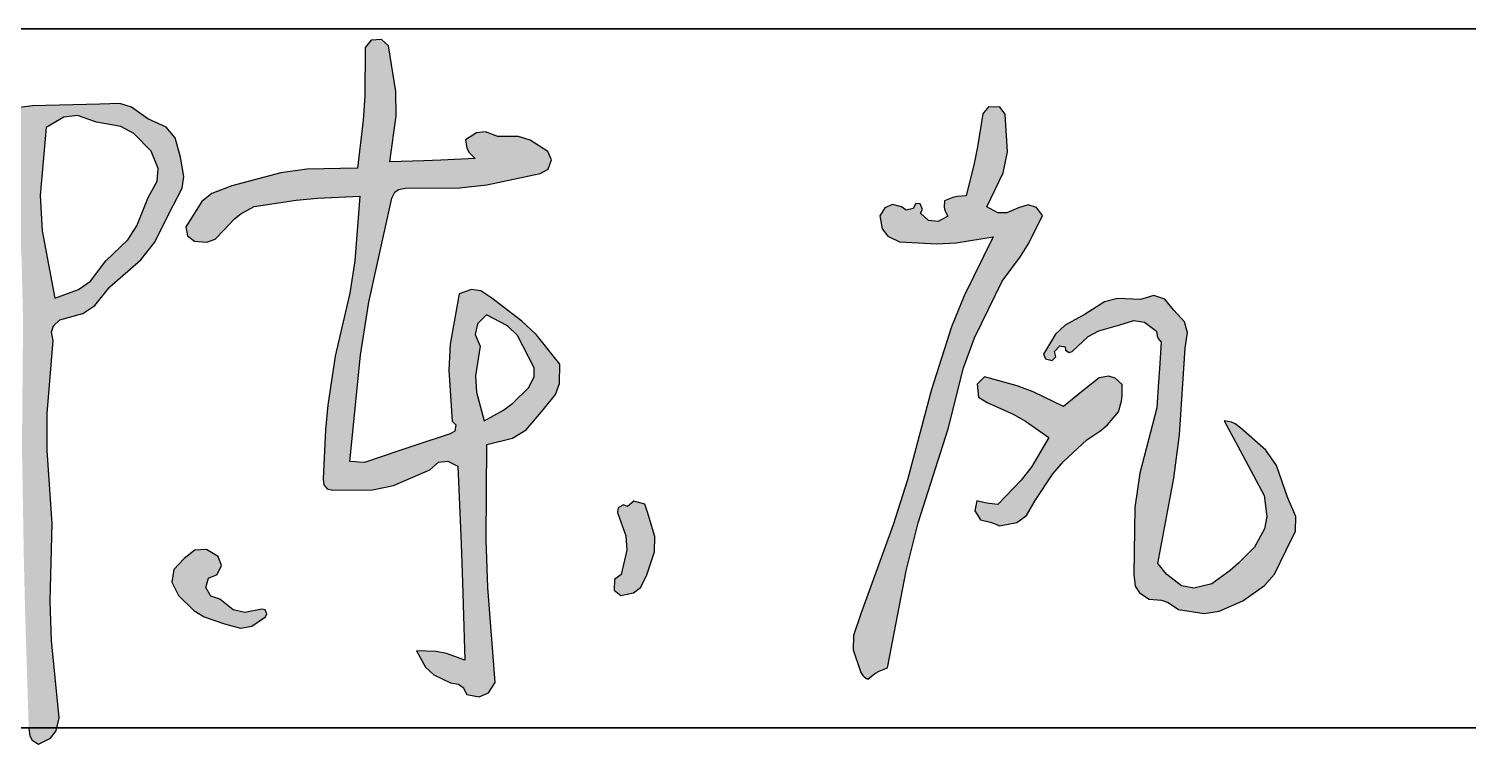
# Model space of a CAD drawing. Header units: millimetres. Extents: x 708158 to 1984082, y -168213 to -53.
# Drawn here: x 956051 to 957905, y -88371 to -87450 of the extents above; entities that cross this region are included whole.
import ezdxf

# ---------------------------------------------------------------- set-up
doc = ezdxf.new("R2010")
doc.units = ezdxf.units.MM
doc.header["$LTSCALE"] = 1000
doc.layers.get('0').update_dxf_attribs({"color": 8})
doc.layers.add('A-ANNO-TEXT', color=7, linetype='Continuous')
doc.layers.add('图框', color=4, linetype='Continuous', lineweight=35)

# ---------------------------------------------------------------- blocks, each defined once
blk = doc.blocks.new('陈岚')
h = blk.add_hatch(color=256)
h.paths.add_polyline_path([(-3.9758, 1.1154), (-3.9257, 1.2335), (-3.919, 1.3099), (-3.9481, 1.4349), (-3.9908, 1.5594), (-4.0541, 1.6246), (-4.1773, 1.6711), (-4.2887, 1.7407), (-4.3659, 1.7591), (-4.4968, 1.7475), (-4.9365, 1.7089), (-5.1578, 1.6664), (-5.5804, 1.5391), (-5.6455, 1.5039), (-5.6767, 1.4826), (-5.7332, 1.4349), (-5.7447, 1.3683), (-5.7503, 1.3349), (-5.761, 1.2682), (-5.6917, 1.2573), (-5.6317, 1.2973), (-5.6151, 1.3654), (-5.457, 1.448), (-5.3677, 1.4773), (-5.1914, 1.5044), (-5.1316, 1.5172), (-5.0983, 1.5172), (-5.0386, 1.5044), (-4.9436, 0.6957), (-4.9088, 0.2892), (-4.8649, -0.5239), (-4.8063, -1.2578), (-4.7743, -1.6246), (-4.7052, -2.3576), (-4.6961, -2.4046), (-4.6772, -2.4311), (-4.6357, -2.4549), (-4.5596, -2.411), (-4.5249, -2.361), (-4.5107, -2.2743), (-4.5917, -1.7726), (-4.6169, -1.5179), (-4.6357, -1.0101), (-4.6997, -0.5357), (-4.7138, -0.294), (-4.7052, 0.1846), (-4.7183, 0.2404), (-4.7083, 0.2805), (-4.6704, 0.3235), (-4.5222, 0.3742), (-4.4471, 0.4309), (-4.3579, 0.5597), (-4.1648, 0.748), (-4.0825, 0.8677)])
h.paths.add_polyline_path([(-4.8484, 1.1266), (-4.8371, 1.5738), (-4.7279, 1.6487), (-4.6386, 1.6639), (-4.5107, 1.6294), (-4.3502, 1.6101), (-4.2629, 1.5706), (-4.1425, 1.4627), (-4.0901, 1.3523), (-4.0901, 1.2675), (-4.1425, 1.1571), (-4.2048, 0.9679), (-4.2592, 0.8743), (-4.3926, 0.7264), (-4.4857, 0.5893), (-4.5599, 0.528), (-4.7121, 0.4625), (-4.8225, 0.896)], flags=16)
h.paths.add_polyline_path([(-2.5345, 1.2941), (-2.5108, 1.3138), (-2.4686, 1.3238), (-2.114, 1.348), (-1.9351, 1.3792), (-1.5934, 1.4766), (-1.5412, 1.5076), (-1.5238, 1.5686), (-1.5517, 1.6224), (-1.6709, 1.6895), (-1.7485, 1.7073), (-1.8851, 1.6989), (-1.9657, 1.7242), (-2.0254, 1.7142), (-2.0935, 1.6641), (-2.0813, 1.6107), (-2.0648, 1.5826), (-2.024, 1.546), (-2.2462, 1.5227), (-2.3573, 1.5116), (-2.5797, 1.4905), (-2.5571, 1.7933), (-2.5687, 1.9513), (-2.6353, 2.2476), (-2.6843, 2.285), (-2.7509, 2.276), (-2.7881, 2.2267), (-2.7694, 1.9106), (-2.7694, 1.7511), (-2.7881, 1.4349), (-3.1188, 1.4076), (-3.286, 1.3733), (-3.6008, 1.2682), (-3.7282, 1.2111), (-3.7902, 1.1542), (-3.8578, 1.032), (-3.8854, 0.9819), (-3.8711, 0.9243), (-3.823, 0.8931), (-3.741, 0.8911), (-3.689, 0.9142), (-3.6355, 0.9765), (-3.5713, 1.0536), (-3.5321, 1.0884), (-3.4479, 1.1432), (-3.1753, 1.2004), (-3.0371, 1.2227), (-2.7603, 1.2543), (-2.7664, 0.8302), (-2.7861, 0.6166), (-2.8575, 0.1985), (-2.8835, -0.1229), (-2.8891, -0.2848), (-2.8853, -0.6072), (-2.8786, -0.6459), (-2.8546, -0.67), (-2.8159, -0.6767), (-2.557, -0.6576), (-2.4223, -0.6201), (-2.1907, -0.503), (-2.139, -0.4508), (-2.0776, -0.4389), (-2.0101, -0.4683), (-1.956, -0.9736), (-1.931, -1.2264), (-1.8851, -1.7325), (-2.0084, -1.6949), (-2.0758, -1.6861), (-2.2046, -1.6908), (-2.1382, -1.7936), (-2.0821, -1.8399), (-1.9684, -1.8853), (-1.9163, -1.8909), (-1.8852, -1.9104), (-1.8573, -1.9548), (-1.7771, -1.9645), (-1.717, -1.9344), (-1.6767, -1.8645), (-1.7641, -1.248), (-1.7948, -0.9371), (-1.8295, -0.3155), (-1.664, -0.2636), (-1.5796, -0.204), (-1.4753, -0.0654), (-1.402, 0.0389), (-1.3801, 0.1128), (-1.385, 0.2402), (-1.5536, 0.4225), (-1.6507, 0.5053), (-1.8573, 0.6431), (-1.9323, 0.6858), (-1.9928, 0.6897), (-2.0726, 0.6569), (-2.1098, 0.3256), (-2.1084, 0.1541), (-2.0657, -0.1766), (-2.0409, -0.199), (-2.0445, -0.2419), (-2.0726, -0.2599), (-2.2922, -0.3486), (-2.402, -0.3931), (-2.6214, -0.4822), (-2.6603, -0.4822), (-2.6797, -0.4822), (-2.7186, -0.4822), (-2.6922, 0.2151), (-2.6586, 0.5647), (-2.5519, 1.2543)])
h.paths.add_polyline_path([(-1.941, 0.4691), (-1.8851, 0.5319), (-1.7429, 0.4689), (-1.6738, 0.408), (-1.5934, 0.2749), (-1.5522, 0.2054), (-1.5482, 0.148), (-1.5795, 0.0735), (-1.6771, -0.0349), (-1.7346, -0.0838), (-1.8573, -0.1627), (-1.9195, 0.0229), (-1.9315, 0.1287), (-1.9129, 0.3235), (-1.9503, 0.3988)], flags=16)
h.paths.add_polyline_path([(-3.5938, -1.3018), (-3.5373, -1.2753), (-3.5137, -1.2134), (-3.5382, -1.156), (-3.6178, -1.1148), (-3.6935, -1.1242), (-3.7605, -1.1837), (-3.8228, -1.2589), (-3.8299, -1.3422), (-3.7813, -1.4269), (-3.6744, -1.5198), (-3.6056, -1.5565), (-3.4688, -1.5936), (-3.3625, -1.6155), (-3.29, -1.5983), (-3.2048, -1.5311), (-3.1964, -1.5103), (-3.2105, -1.4857), (-3.2326, -1.4824), (-3.3417, -1.5113), (-3.4177, -1.498), (-3.5105, -1.4338), (-3.571, -1.4185), (-3.606, -1.3631)], flags=17)
h.paths.add_polyline_path([(-0.6955, -0.8473), (-0.7529, -0.6906), (-0.7734, -0.6407), (-0.846, -0.6254), (-0.8849, -0.6628), (-0.9131, -0.6525), (-0.9461, -0.6744), (-0.9474, -0.7045), (-0.8834, -0.8536), (-0.8721, -0.9472), (-0.8987, -1.1073), (-0.9406, -1.144), (-0.9371, -1.214), (-0.8918, -1.2463), (-0.8104, -1.223), (-0.7664, -1.1847), (-0.732, -1.1073), (-0.6906, -0.9457)])
h.paths.add_polyline_path([(1.706, 1.4071), (1.6638, 1.4579), (1.6079, 1.4725), (1.5463, 1.4488), (1.4725, 1.4098), (1.414, 1.4079), (1.3379, 1.4418), (1.4324, 1.6698), (1.4513, 1.8082), (1.4212, 2.0531), (1.3832, 2.0975), (1.3089, 2.0939), (1.2754, 2.0462), (1.2541, 1.8283), (1.2388, 1.7196), (1.199, 1.5044), (1.1413, 1.4978), (1.1118, 1.4889), (1.06, 1.4627), (1.0603, 1.4222), (1.0667, 1.3999), (1.0878, 1.3654), (1.0278, 1.3252), (0.964, 1.3277), (0.9072, 1.3724), (0.9203, 1.3978), (0.901, 1.4326), (0.8725, 1.4349), (0.8588, 1.3997), (0.8133, 1.3856), (0.7822, 1.4071), (0.7208, 1.4168), (0.6723, 1.3926), (0.6433, 1.3377), (0.6635, 1.2554), (0.7036, 1.2093), (0.7822, 1.1779), (1.0283, 1.1802), (1.1531, 1.1944), (1.3934, 1.2474), (1.2264, 0.8506), (1.1575, 0.644), (1.0531, 0.2263), (0.9315, -0.3741), (0.8576, -0.6724), (0.6849, -1.2602), (0.6431, -1.4102), (0.6481, -1.5044), (0.7058, -1.6491), (0.722, -1.669), (0.7323, -1.6779), (0.7544, -1.6908), (0.7988, -1.6503), (0.825, -1.6329), (0.8794, -1.6075), (0.9603, -0.9679), (1.0205, -0.6488), (1.1781, -0.0238), (1.2529, 0.3808), (1.3125, 0.5824), (1.4698, 0.9626), (1.5798, 1.1312), (1.6278, 1.2216)])
h.paths.add_polyline_path([(2.216, 0.0692), (2.2825, 0.1568), (2.2979, 0.2276), (2.3008, 0.2651), (2.2964, 0.3374), (2.2471, 0.3761), (2.2048, 0.3857), (2.1436, 0.3722), (2.0546, 0.2917), (2.0101, 0.2514), (1.9213, 0.1707), (1.7169, 0.2538), (1.6096, 0.2863), (1.3934, 0.3305), (1.3476, 0.2808), (1.3618, 0.1959), (1.4212, 0.1638), (1.5947, 0.099), (1.6794, 0.058), (1.838, -0.0377), (1.7382, -0.2341), (1.6753, -0.3284), (1.5324, -0.4961), (1.4766, -0.4939), (1.4486, -0.4911), (1.3934, -0.4822), (1.3843, -0.5471), (1.426, -0.6037), (1.4907, -0.6142), (1.5157, -0.6225), (1.5282, -0.6267), (1.5532, -0.635), (1.6643, -0.6069), (1.7253, -0.5574), (1.7755, -0.4544), (1.8797, -0.274), (1.944, -0.1883), (2.088, -0.0377), (2.1757, 0.0289)])
h.paths.add_polyline_path([(2.602, 0.8445), (2.54, 0.912), (2.4663, 0.9304), (2.3798, 0.9001), (2.2304, 0.8969), (2.1469, 0.8691), (2.0255, 0.782), (1.8979, 0.7006), (1.8398, 0.6377), (1.7685, 0.5041), (1.7832, 0.4737), (1.8281, 0.4662), (1.8519, 0.4902), (1.8406, 0.524), (1.872, 0.5633), (1.9074, 0.5597), (1.9107, 0.5375), (1.9353, 0.5235), (1.9561, 0.5319), (2.0537, 0.6358), (2.1202, 0.6791), (2.2547, 0.7264), (2.3464, 0.7607), (2.4163, 0.7527), (2.4979, 0.6986), (2.5052, 0.6684), (2.5128, 0.6531), (2.5326, 0.6292), (2.5326, 0.4569), (2.5326, 0.3708), (2.5326, 0.1985), (2.4464, -0.2332), (2.4293, -0.4592), (2.4492, -0.899), (2.4635, -0.9732), (2.4941, -1.0154), (2.5604, -1.0518), (2.6413, -1.0537), (2.6852, -1.0662), (2.7549, -1.1073), (2.9242, -1.1227), (3.0212, -1.1033), (3.1716, -1.024), (3.3087, -0.916), (3.3682, -0.8377), (3.4356, -0.6767), (3.4884, -0.5481), (3.4846, -0.4533), (3.4217, -0.3294), (3.3364, -0.1289), (3.261, -0.0315), (3.0883, 0.1013), (3.0491, 0.1281), (3.0243, 0.1374), (2.9771, 0.1429), (3.0942, -0.0458), (3.1525, -0.1402), (3.2689, -0.3294), (3.2954, -0.464), (3.2854, -0.5455), (3.2272, -0.6697), (3.1297, -0.7802), (3.0763, -0.8322), (2.9632, -0.9267), (2.8481, -0.9628), (2.7654, -0.9513), (2.6646, -0.8851), (2.6393, -0.8575), (2.6268, -0.8436), (2.602, -0.8156), (2.6719, -0.252), (2.69, 0.0334), (2.6923, 0.6014), (2.7019, 0.7047), (2.6767, 0.7725)])
for p, q in [((-2.7509, 2.276), (-2.7881, 2.2267)), ((-2.6843, 2.285), (-2.7509, 2.276)), ((-2.6353, 2.2476), (-2.6843, 2.285)), ((-2.7881, 2.2267), (-2.7694, 1.9106)), ((-2.5687, 1.9513), (-2.6353, 2.2476)), ((1.3089, 2.0939), (1.2754, 2.0462)), ((1.3832, 2.0975), (1.3089, 2.0939)), ((1.4212, 2.0531), (1.3832, 2.0975)), ((1.2754, 2.0462), (1.2541, 1.8283)), ((1.4513, 1.8082), (1.4212, 2.0531)), ((-2.7694, 1.9106), (-2.7694, 1.7511)), ((-2.5571, 1.7933), (-2.5687, 1.9513)), ((-2.5797, 1.4905), (-2.5571, 1.7933)), ((1.2541, 1.8283), (1.2388, 1.7196)), ((1.4324, 1.6698), (1.4513, 1.8082)), ((-4.9365, 1.7089), (-5.1578, 1.6664)), ((-4.4968, 1.7475), (-4.9365, 1.7089)), ((-4.3659, 1.7591), (-4.4968, 1.7475)), ((-4.2887, 1.7407), (-4.3659, 1.7591)), ((-4.1773, 1.6711), (-4.2887, 1.7407)), ((-2.7694, 1.7511), (-2.7881, 1.4349)), ((-2.0254, 1.7142), (-2.0935, 1.6641)), ((-1.9657, 1.7242), (-2.0254, 1.7142)), ((-1.8851, 1.6989), (-1.9657, 1.7242)), ((-1.7485, 1.7073), (-1.8851, 1.6989)), ((-1.6709, 1.6895), (-1.7485, 1.7073)), ((1.2388, 1.7196), (1.199, 1.5044)), ((-4.7279, 1.6487), (-4.8371, 1.5738)), ((-4.6386, 1.6639), (-4.7279, 1.6487)), ((-4.5107, 1.6294), (-4.6386, 1.6639)), ((-4.3502, 1.6101), (-4.5107, 1.6294)), ((-4.2629, 1.5706), (-4.3502, 1.6101)), ((-4.0541, 1.6246), (-4.1773, 1.6711)), ((-3.9908, 1.5594), (-4.0541, 1.6246)), ((-2.0935, 1.6641), (-2.0813, 1.6107)), ((-2.0813, 1.6107), (-2.0648, 1.5826)), ((-1.5517, 1.6224), (-1.6709, 1.6895)), ((-1.5238, 1.5686), (-1.5517, 1.6224)), ((1.3379, 1.4418), (1.4324, 1.6698)), ((-4.8371, 1.5738), (-4.8484, 1.1266)), ((-4.1425, 1.4627), (-4.2629, 1.5706)), ((-3.9481, 1.4349), (-3.9908, 1.5594)), ((-2.3573, 1.5116), (-2.5797, 1.4905)), ((-2.2462, 1.5227), (-2.3573, 1.5116)), ((-2.024, 1.546), (-2.2462, 1.5227)), ((-2.0648, 1.5826), (-2.024, 1.546)), ((-1.5934, 1.4766), (-1.5412, 1.5076)), ((-1.5412, 1.5076), (-1.5238, 1.5686)), ((-4.0901, 1.3523), (-4.1425, 1.4627)), ((-3.919, 1.3099), (-3.9481, 1.4349)), ((-2.7881, 1.4349), (-3.1188, 1.4076)), ((-1.9351, 1.3792), (-1.5934, 1.4766)), ((0.7208, 1.4168), (0.6723, 1.3926)), ((0.7822, 1.4071), (0.7208, 1.4168)), ((0.8725, 1.4349), (0.8588, 1.3997)), ((0.901, 1.4326), (0.8725, 1.4349)), ((0.9203, 1.3978), (0.901, 1.4326)), ((1.1118, 1.4889), (1.06, 1.4627)), ((1.06, 1.4627), (1.0603, 1.4222)), ((1.0603, 1.4222), (1.0667, 1.3999)), ((1.1413, 1.4978), (1.1118, 1.4889)), ((1.199, 1.5044), (1.1413, 1.4978)), ((1.414, 1.4079), (1.3379, 1.4418)), ((1.5463, 1.4488), (1.4725, 1.4098)), ((1.6079, 1.4725), (1.5463, 1.4488)), ((1.6638, 1.4579), (1.6079, 1.4725)), ((1.706, 1.4071), (1.6638, 1.4579)), ((-4.0901, 1.2675), (-4.0901, 1.3523)), ((-3.286, 1.3733), (-3.6008, 1.2682)), ((-3.1188, 1.4076), (-3.286, 1.3733)), ((-2.5108, 1.3138), (-2.4686, 1.3238)), ((-2.4686, 1.3238), (-2.114, 1.348)), ((-2.114, 1.348), (-1.9351, 1.3792)), ((0.6723, 1.3926), (0.6433, 1.3377)), ((0.6433, 1.3377), (0.6635, 1.2554)), ((0.8133, 1.3856), (0.7822, 1.4071)), ((0.8588, 1.3997), (0.8133, 1.3856)), ((0.9072, 1.3724), (0.9203, 1.3978)), ((0.964, 1.3277), (0.9072, 1.3724)), ((1.0278, 1.3252), (0.964, 1.3277)), ((1.0878, 1.3654), (1.0278, 1.3252)), ((1.0667, 1.3999), (1.0878, 1.3654)), ((1.4725, 1.4098), (1.414, 1.4079)), ((1.6278, 1.2216), (1.706, 1.4071)), ((-4.1425, 1.1571), (-4.0901, 1.2675)), ((-3.9758, 1.1154), (-3.9257, 1.2335)), ((-3.9257, 1.2335), (-3.919, 1.3099)), ((-3.6008, 1.2682), (-3.7282, 1.2111)), ((-3.0371, 1.2227), (-2.7603, 1.2543)), ((-2.7603, 1.2543), (-2.7664, 0.8302)), ((-2.6586, 0.5647), (-2.5519, 1.2543)), ((-2.5519, 1.2543), (-2.5345, 1.2941)), ((-2.5345, 1.2941), (-2.5108, 1.3138)), ((0.6635, 1.2554), (0.7036, 1.2093)), ((1.1531, 1.1944), (1.3934, 1.2474)), ((1.3934, 1.2474), (1.2264, 0.8506)), ((-4.2048, 0.9679), (-4.1425, 1.1571)), ((-3.7902, 1.1542), (-3.8578, 1.032)), ((-3.7282, 1.2111), (-3.7902, 1.1542)), ((-3.5321, 1.0884), (-3.4479, 1.1432)), ((-3.4479, 1.1432), (-3.1753, 1.2004)), ((-3.1753, 1.2004), (-3.0371, 1.2227)), ((0.7036, 1.2093), (0.7822, 1.1779)), ((0.7822, 1.1779), (1.0283, 1.1802)), ((1.0283, 1.1802), (1.1531, 1.1944)), ((1.4698, 0.9626), (1.5798, 1.1312)), ((1.5798, 1.1312), (1.6278, 1.2216)), ((-4.8484, 1.1266), (-4.8225, 0.896)), ((-4.0825, 0.8677), (-3.9758, 1.1154)), ((-3.6355, 0.9765), (-3.5713, 1.0536)), ((-3.5713, 1.0536), (-3.5321, 1.0884)), ((-4.2592, 0.8743), (-4.2048, 0.9679)), ((-3.8578, 1.032), (-3.8854, 0.9819)), ((-3.8854, 0.9819), (-3.8711, 0.9243)), ((-3.689, 0.9142), (-3.6355, 0.9765)), ((1.3125, 0.5824), (1.4698, 0.9626)), ((-4.8225, 0.896), (-4.7121, 0.4625)), ((-4.3926, 0.7264), (-4.2592, 0.8743)), ((-4.1648, 0.748), (-4.0825, 0.8677)), ((-3.8711, 0.9243), (-3.823, 0.8931)), ((-3.823, 0.8931), (-3.741, 0.8911)), ((-3.741, 0.8911), (-3.689, 0.9142)), ((1.2264, 0.8506), (1.1575, 0.644)), ((2.1469, 0.8691), (2.0255, 0.782)), ((2.2304, 0.8969), (2.1469, 0.8691)), ((2.3798, 0.9001), (2.2304, 0.8969)), ((2.4663, 0.9304), (2.3798, 0.9001)), ((2.54, 0.912), (2.4663, 0.9304)), ((2.602, 0.8445), (2.54, 0.912)), ((-2.7664, 0.8302), (-2.7861, 0.6166)), ((2.0255, 0.782), (1.8979, 0.7006)), ((2.2547, 0.7264), (2.3464, 0.7607)), ((2.3464, 0.7607), (2.4163, 0.7527)), ((2.6767, 0.7725), (2.602, 0.8445)), ((2.7019, 0.7047), (2.6767, 0.7725)), ((-4.4857, 0.5893), (-4.3926, 0.7264)), ((-4.3579, 0.5597), (-4.1648, 0.748)), ((-1.9928, 0.6897), (-2.0726, 0.6569)), ((-1.9323, 0.6858), (-1.9928, 0.6897)), ((-1.8573, 0.6431), (-1.9323, 0.6858)), ((1.8979, 0.7006), (1.8398, 0.6377)), ((2.0537, 0.6358), (2.1202, 0.6791)), ((2.1202, 0.6791), (2.2547, 0.7264)), ((2.4163, 0.7527), (2.4979, 0.6986)), ((2.4979, 0.6986), (2.5052, 0.6684)), ((2.5052, 0.6684), (2.5128, 0.6531)), ((2.6923, 0.6014), (2.7019, 0.7047)), ((-4.5599, 0.528), (-4.4857, 0.5893)), ((-2.7861, 0.6166), (-2.8575, 0.1985)), ((-2.0726, 0.6569), (-2.1098, 0.3256)), ((-1.6507, 0.5053), (-1.8573, 0.6431)), ((1.1575, 0.644), (1.0531, 0.2263)), ((1.2529, 0.3808), (1.3125, 0.5824)), ((1.8398, 0.6377), (1.7685, 0.5041)), ((1.9561, 0.5319), (2.0537, 0.6358)), ((2.5128, 0.6531), (2.5326, 0.6292)), ((2.5326, 0.6292), (2.5326, 0.4569)), ((2.69, 0.0334), (2.6923, 0.6014)), ((-4.7121, 0.4625), (-4.5599, 0.528)), ((-4.4471, 0.4309), (-4.3579, 0.5597)), ((-2.6922, 0.2151), (-2.6586, 0.5647)), ((-1.8851, 0.5319), (-1.941, 0.4691)), ((-1.7429, 0.4689), (-1.8851, 0.5319)), ((-1.5536, 0.4225), (-1.6507, 0.5053)), ((1.7685, 0.5041), (1.7832, 0.4737)), ((1.7832, 0.4737), (1.8281, 0.4662)), ((1.8281, 0.4662), (1.8519, 0.4902)), ((1.8406, 0.524), (1.872, 0.5633)), ((1.8519, 0.4902), (1.8406, 0.524)), ((1.872, 0.5633), (1.9074, 0.5597)), ((1.9074, 0.5597), (1.9107, 0.5375)), ((1.9107, 0.5375), (1.9353, 0.5235)), ((1.9353, 0.5235), (1.9561, 0.5319)), ((-4.5222, 0.3742), (-4.4471, 0.4309)), ((-1.941, 0.4691), (-1.9503, 0.3988)), ((-1.9503, 0.3988), (-1.9129, 0.3235)), ((-1.6738, 0.408), (-1.7429, 0.4689)), ((-1.5934, 0.2749), (-1.6738, 0.408)), ((-1.385, 0.2402), (-1.5536, 0.4225)), ((1.1781, -0.0238), (1.2529, 0.3808)), ((2.2048, 0.3857), (2.1436, 0.3722)), ((2.2471, 0.3761), (2.2048, 0.3857)), ((2.5326, 0.4569), (2.5326, 0.3708)), ((-4.7083, 0.2805), (-4.6704, 0.3235)), ((-4.6704, 0.3235), (-4.5222, 0.3742)), ((-2.1098, 0.3256), (-2.1084, 0.1541)), ((-1.9129, 0.3235), (-1.9315, 0.1287)), ((1.3934, 0.3305), (1.3476, 0.2808)), ((1.6096, 0.2863), (1.3934, 0.3305)), ((1.7169, 0.2538), (1.6096, 0.2863)), ((2.0546, 0.2917), (2.0101, 0.2514)), ((2.1436, 0.3722), (2.0546, 0.2917)), ((2.2964, 0.3374), (2.2471, 0.3761)), ((2.3008, 0.2651), (2.2964, 0.3374)), ((2.5326, 0.3708), (2.5326, 0.1985)), ((-4.7183, 0.2404), (-4.7083, 0.2805)), ((-4.7052, 0.1846), (-4.7183, 0.2404)), ((-2.8575, 0.1985), (-2.8835, -0.1229)), ((-2.7186, -0.4822), (-2.6922, 0.2151)), ((-1.5522, 0.2054), (-1.5934, 0.2749)), ((-1.5482, 0.148), (-1.5522, 0.2054)), ((-1.3801, 0.1128), (-1.385, 0.2402)), ((1.0531, 0.2263), (0.9315, -0.3741)), ((1.3476, 0.2808), (1.3618, 0.1959)), ((1.3618, 0.1959), (1.4212, 0.1638)), ((1.9213, 0.1707), (1.7169, 0.2538)), ((2.0101, 0.2514), (1.9213, 0.1707)), ((2.2825, 0.1568), (2.2979, 0.2276)), ((2.2979, 0.2276), (2.3008, 0.2651)), ((2.5326, 0.1985), (2.4464, -0.2332)), ((-4.7138, -0.294), (-4.7052, 0.1846)), ((-2.1084, 0.1541), (-2.0657, -0.1766)), ((-1.9315, 0.1287), (-1.9195, 0.0229)), ((-1.5795, 0.0735), (-1.5482, 0.148)), ((-1.402, 0.0389), (-1.3801, 0.1128)), ((1.4212, 0.1638), (1.5947, 0.099)), ((1.5947, 0.099), (1.6794, 0.058)), ((2.216, 0.0692), (2.2825, 0.1568)), ((3.0243, 0.1374), (2.9771, 0.1429)), ((2.9771, 0.1429), (3.0942, -0.0458)), ((3.0491, 0.1281), (3.0243, 0.1374)), ((3.0883, 0.1013), (3.0491, 0.1281)), ((3.261, -0.0315), (3.0883, 0.1013)), ((-1.9195, 0.0229), (-1.8573, -0.1627)), ((-1.6771, -0.0349), (-1.5795, 0.0735)), ((-1.4753, -0.0654), (-1.402, 0.0389)), ((1.6794, 0.058), (1.838, -0.0377)), ((2.088, -0.0377), (2.1757, 0.0289)), ((2.1757, 0.0289), (2.216, 0.0692)), ((2.6719, -0.252), (2.69, 0.0334)), ((-1.8573, -0.1627), (-1.7346, -0.0838)), ((-1.7346, -0.0838), (-1.6771, -0.0349)), ((-1.5796, -0.204), (-1.4753, -0.0654)), ((1.0205, -0.6488), (1.1781, -0.0238)), ((1.838, -0.0377), (1.7382, -0.2341)), ((1.944, -0.1883), (2.088, -0.0377)), ((3.0942, -0.0458), (3.1525, -0.1402)), ((3.3364, -0.1289), (3.261, -0.0315)), ((-2.8835, -0.1229), (-2.8891, -0.2848)), ((-2.0657, -0.1766), (-2.0409, -0.199)), ((1.8797, -0.274), (1.944, -0.1883)), ((3.1525, -0.1402), (3.2689, -0.3294)), ((3.4217, -0.3294), (3.3364, -0.1289)), ((-2.0726, -0.2599), (-2.2922, -0.3486)), ((-2.0445, -0.2419), (-2.0726, -0.2599)), ((-2.0409, -0.199), (-2.0445, -0.2419)), ((-1.8295, -0.3155), (-1.664, -0.2636)), ((-1.664, -0.2636), (-1.5796, -0.204)), ((1.7382, -0.2341), (1.6753, -0.3284)), ((1.7755, -0.4544), (1.8797, -0.274)), ((2.4464, -0.2332), (2.4293, -0.4592)), ((2.602, -0.8156), (2.6719, -0.252)), ((-4.6997, -0.5357), (-4.7138, -0.294)), ((-2.8891, -0.2848), (-2.8853, -0.6072)), ((-2.2922, -0.3486), (-2.402, -0.3931)), ((-1.7948, -0.9371), (-1.8295, -0.3155)), ((0.9315, -0.3741), (0.8576, -0.6724)), ((1.6753, -0.3284), (1.5324, -0.4961)), ((3.2689, -0.3294), (3.2954, -0.464)), ((3.4846, -0.4533), (3.4217, -0.3294)), ((-2.402, -0.3931), (-2.6214, -0.4822)), ((-2.1907, -0.503), (-2.139, -0.4508)), ((-2.139, -0.4508), (-2.0776, -0.4389)), ((-2.0776, -0.4389), (-2.0101, -0.4683)), ((-2.0101, -0.4683), (-1.956, -0.9736)), ((1.7253, -0.5574), (1.7755, -0.4544)), ((2.4293, -0.4592), (2.4492, -0.899)), ((3.2954, -0.464), (3.2854, -0.5455)), ((3.4884, -0.5481), (3.4846, -0.4533)), ((-4.6357, -1.0101), (-4.6997, -0.5357)), ((-2.6797, -0.4822), (-2.7186, -0.4822)), ((-2.6603, -0.4822), (-2.6797, -0.4822)), ((-2.6214, -0.4822), (-2.6603, -0.4822)), ((-2.4223, -0.6201), (-2.1907, -0.503)), ((1.3934, -0.4822), (1.3843, -0.5471)), ((1.3843, -0.5471), (1.426, -0.6037)), ((1.4486, -0.4911), (1.3934, -0.4822)), ((1.4766, -0.4939), (1.4486, -0.4911)), ((1.5324, -0.4961), (1.4766, -0.4939)), ((1.6643, -0.6069), (1.7253, -0.5574)), ((3.2854, -0.5455), (3.2272, -0.6697)), ((3.4356, -0.6767), (3.4884, -0.5481)), ((-2.8853, -0.6072), (-2.8786, -0.6459)), ((-2.8786, -0.6459), (-2.8546, -0.67)), ((-2.8159, -0.6767), (-2.557, -0.6576)), ((-2.557, -0.6576), (-2.4223, -0.6201)), ((-0.9131, -0.6525), (-0.9461, -0.6744)), ((-0.8849, -0.6628), (-0.9131, -0.6525)), ((-0.846, -0.6254), (-0.8849, -0.6628)), ((-0.7734, -0.6407), (-0.846, -0.6254)), ((-0.7529, -0.6906), (-0.7734, -0.6407)), ((0.9603, -0.9679), (1.0205, -0.6488)), ((1.426, -0.6037), (1.4907, -0.6142)), ((1.4907, -0.6142), (1.5157, -0.6225)), ((1.5157, -0.6225), (1.5282, -0.6267)), ((1.5282, -0.6267), (1.5532, -0.635)), ((1.5532, -0.635), (1.6643, -0.6069)), ((-2.8546, -0.67), (-2.8159, -0.6767)), ((-0.9461, -0.6744), (-0.9474, -0.7045)), ((-0.9474, -0.7045), (-0.8834, -0.8536)), ((-0.6955, -0.8473), (-0.7529, -0.6906)), ((0.8576, -0.6724), (0.6849, -1.2602)), ((3.2272, -0.6697), (3.1297, -0.7802)), ((3.3682, -0.8377), (3.4356, -0.6767)), ((-0.6906, -0.9457), (-0.6955, -0.8473)), ((2.6268, -0.8436), (2.602, -0.8156)), ((2.6393, -0.8575), (2.6268, -0.8436)), ((3.0763, -0.8322), (2.9632, -0.9267)), ((3.1297, -0.7802), (3.0763, -0.8322)), ((3.3087, -0.916), (3.3682, -0.8377)), ((-1.7641, -1.248), (-1.7948, -0.9371)), ((-0.8834, -0.8536), (-0.8721, -0.9472)), ((2.4492, -0.899), (2.4635, -0.9732)), ((2.6646, -0.8851), (2.6393, -0.8575)), ((2.7654, -0.9513), (2.6646, -0.8851)), ((2.9632, -0.9267), (2.8481, -0.9628)), ((3.1716, -1.024), (3.3087, -0.916)), ((-4.6169, -1.5179), (-4.6357, -1.0101)), ((-1.956, -0.9736), (-1.931, -1.2264)), ((-0.8721, -0.9472), (-0.8987, -1.1073)), ((-0.732, -1.1073), (-0.6906, -0.9457)), ((0.8794, -1.6075), (0.9603, -0.9679)), ((2.4635, -0.9732), (2.4941, -1.0154)), ((2.4941, -1.0154), (2.5604, -1.0518)), ((2.8481, -0.9628), (2.7654, -0.9513)), ((3.0212, -1.1033), (3.1716, -1.024)), ((-3.6935, -1.1242), (-3.7605, -1.1837)), ((-3.6178, -1.1148), (-3.6935, -1.1242)), ((-3.5382, -1.156), (-3.6178, -1.1148)), ((-0.8987, -1.1073), (-0.9406, -1.144)), ((-0.7664, -1.1847), (-0.732, -1.1073)), ((2.5604, -1.0518), (2.6413, -1.0537)), ((2.6413, -1.0537), (2.6852, -1.0662)), ((2.6852, -1.0662), (2.7549, -1.1073)), ((2.7549, -1.1073), (2.9242, -1.1227)), ((2.9242, -1.1227), (3.0212, -1.1033)), ((-3.7605, -1.1837), (-3.8228, -1.2589)), ((-3.5137, -1.2134), (-3.5382, -1.156)), ((-3.5373, -1.2753), (-3.5137, -1.2134)), ((-0.9406, -1.144), (-0.9371, -1.214)), ((-0.9371, -1.214), (-0.8918, -1.2463)), ((-0.8918, -1.2463), (-0.8104, -1.223)), ((-0.8104, -1.223), (-0.7664, -1.1847)), ((-3.8228, -1.2589), (-3.8299, -1.3422)), ((-3.606, -1.3631), (-3.5938, -1.3018)), ((-3.5938, -1.3018), (-3.5373, -1.2753)), ((-1.931, -1.2264), (-1.8851, -1.7325)), ((-1.6767, -1.8645), (-1.7641, -1.248)), ((0.6849, -1.2602), (0.6431, -1.4102)), ((-3.8299, -1.3422), (-3.7813, -1.4269)), ((-3.571, -1.4185), (-3.606, -1.3631)), ((0.6431, -1.4102), (0.6481, -1.5044)), ((-3.7813, -1.4269), (-3.6744, -1.5198)), ((-3.5105, -1.4338), (-3.571, -1.4185)), ((-3.4177, -1.498), (-3.5105, -1.4338)), ((-3.3417, -1.5113), (-3.4177, -1.498)), ((-3.2326, -1.4824), (-3.3417, -1.5113)), ((-3.2105, -1.4857), (-3.2326, -1.4824)), ((-3.1964, -1.5103), (-3.2105, -1.4857)), ((0.6481, -1.5044), (0.7058, -1.6491)), ((-4.5917, -1.7726), (-4.6169, -1.5179)), ((-3.6744, -1.5198), (-3.6056, -1.5565)), ((-3.6056, -1.5565), (-3.4688, -1.5936)), ((-3.4688, -1.5936), (-3.3625, -1.6155)), ((-3.3625, -1.6155), (-3.29, -1.5983)), ((-3.29, -1.5983), (-3.2048, -1.5311)), ((-3.2048, -1.5311), (-3.1964, -1.5103)), ((-2.0758, -1.6861), (-2.2046, -1.6908)), ((-2.2046, -1.6908), (-2.1382, -1.7936)), ((-2.0084, -1.6949), (-2.0758, -1.6861)), ((-1.8851, -1.7325), (-2.0084, -1.6949)), ((0.7058, -1.6491), (0.722, -1.669)), ((0.722, -1.669), (0.7323, -1.6779)), ((0.7323, -1.6779), (0.7544, -1.6908)), ((0.7544, -1.6908), (0.7988, -1.6503)), ((0.7988, -1.6503), (0.825, -1.6329)), ((0.825, -1.6329), (0.8794, -1.6075)), ((-4.5107, -2.2743), (-4.5917, -1.7726)), ((-2.1382, -1.7936), (-2.0821, -1.8399)), ((-2.0821, -1.8399), (-1.9684, -1.8853)), ((-1.717, -1.9344), (-1.6767, -1.8645)), ((-1.9684, -1.8853), (-1.9163, -1.8909)), ((-1.9163, -1.8909), (-1.8852, -1.9104)), ((-1.8852, -1.9104), (-1.8573, -1.9548)), ((-1.8573, -1.9548), (-1.7771, -1.9645)), ((-1.7771, -1.9645), (-1.717, -1.9344)), ((-4.5249, -2.361), (-4.5107, -2.2743)), ((-4.7052, -2.3576), (-4.6961, -2.4046)), ((-4.6961, -2.4046), (-4.6772, -2.4311)), ((-4.6772, -2.4311), (-4.6357, -2.4549)), ((-4.6357, -2.4549), (-4.5596, -2.411)), ((-4.5596, -2.411), (-4.5249, -2.361))]:
    blk.add_line(p, q)
blk = doc.blocks.new('A$C998f5811')
at = {"layer": '图框', "color": 4}
for p, q in [((-7500, 20250), (-1500, 20250)), ((-7500, 19350), (-1500, 19350))]:
    blk.add_line(p, q, dxfattribs=at)
at = {"layer": 'A-ANNO-TEXT', "xscale": 196.8299825955536, "yscale": 196.8299825955536, "zscale": 196.8299825955536, "rotation": 356.403236448049}
blk.add_blockref('陈岚', (-3453.6, 19754.2, 2290.3), dxfattribs=at)

msp = doc.modelspace()

# ---------------------------------------------------------------- block references
msp.add_blockref('A$C998f5811', (960457.6, -107699.9))

doc.saveas('drawing.dxf')
